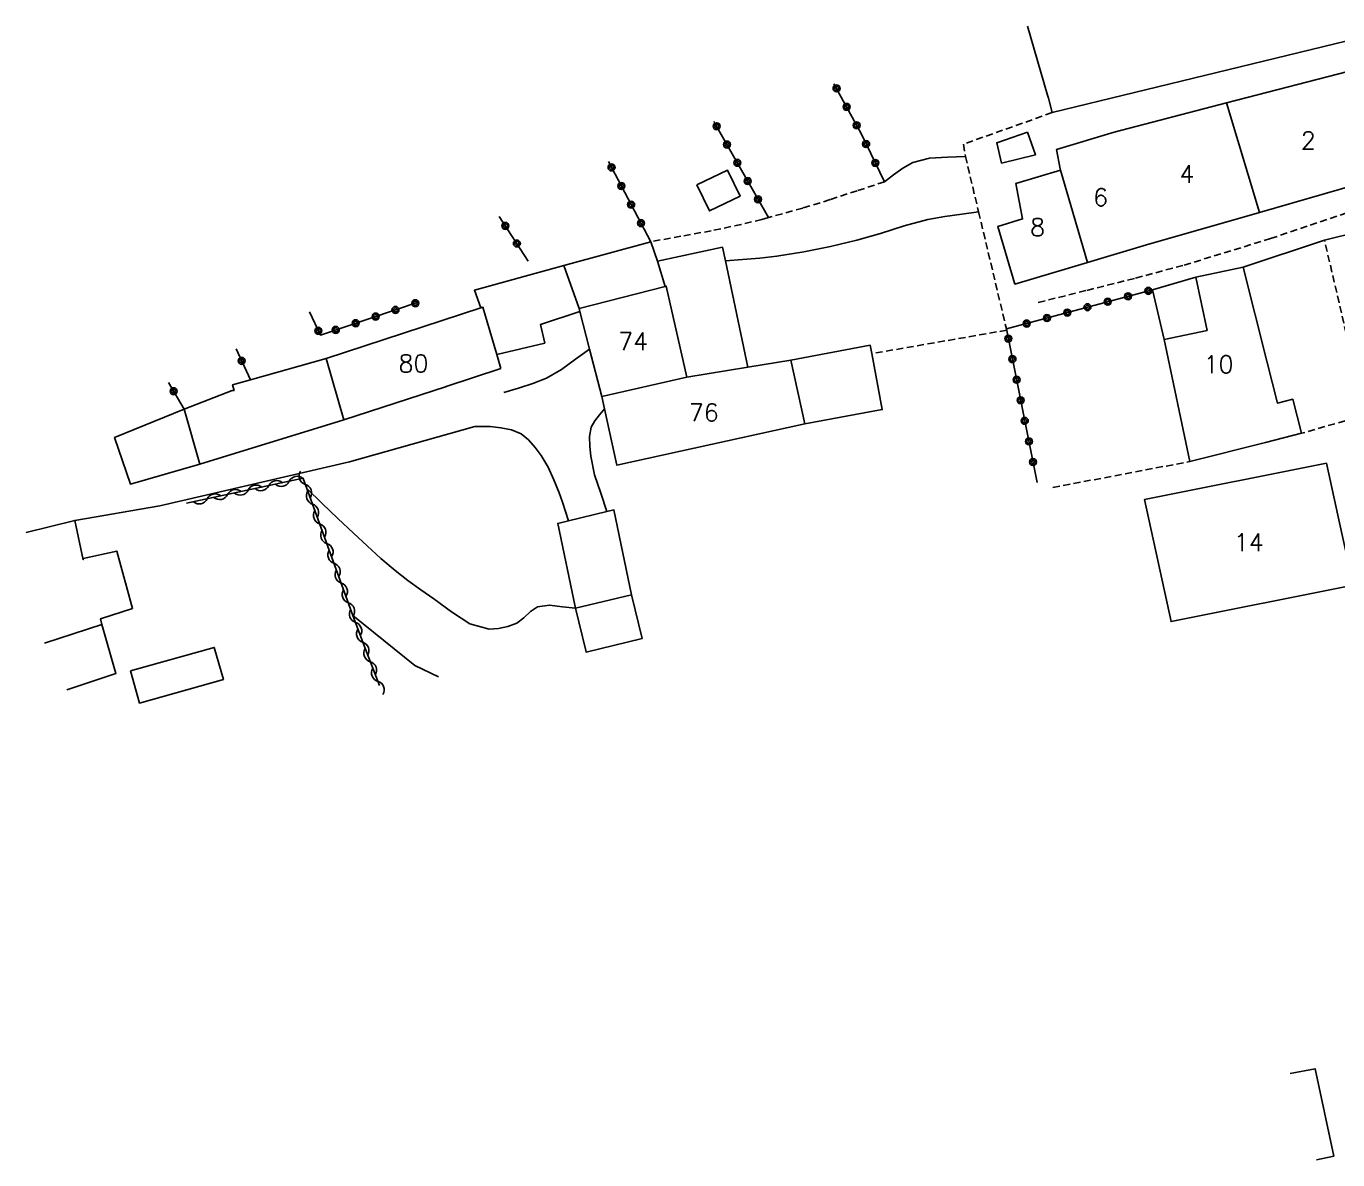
# Model space of a CAD drawing. Header units: millimetres. Extents: x 139000 to 140000, y 129196 to 129988.
# Drawn here: x 139669 to 139762.8, y 129422.6 to 129503.6 of the extents above; entities that cross this region are included whole.
import ezdxf
from ezdxf.enums import TextEntityAlignment as Align

# ---------------------------------------------------------------- set-up
doc = ezdxf.new("R2010")
doc.units = ezdxf.units.MM
doc.linetypes.add('DASHED', pattern=[0.75, 0.5, -0.25])
doc.layers.get('0').update_dxf_attribs({"linetype": 'CONTINUOUS'})
for name, color, linetype in [('W0017', 7, 'CONTINUOUS'), ('W0070', 7, 'DASHED'), ('W0101', 7, 'CONTINUOUS'), ('W0104', 1, 'CONTINUOUS'), ('W0112', 1, 'DASHED'), ('W0211', 2, 'CONTINUOUS'), ('W0214', 2, 'CONTINUOUS'), ('W0310', 3, 'CONTINUOUS'), ('W0323', 7, 'CONTINUOUS'), ('W0333', 7, 'CONTINUOUS'), ('W0991', 7, 'CONTINUOUS'), ('W1102', 7, 'CONTINUOUS')]:
    doc.layers.add(name, color=color, linetype=linetype)
doc.styles.get("Standard").update_dxf_attribs({"font": 'romans.shx', "width": 0.85})

# ---------------------------------------------------------------- blocks, each defined once
blk = doc.blocks.new('t310o')
at = {"color": 0, "linetype": 'Continuous'}
for centre, start, end in [((-0.5, 0.375), 216.8699, 323.1304), ((0.5, -0.375), 36.8699, 143.1303)]:
    blk.add_arc(centre, 0.625, start, end, dxfattribs=at)
blk = doc.blocks.new('t323o')
at = {"color": 0, "linetype": 'Continuous'}
for radius in [0.25, 0.15]:
    blk.add_circle((0, 0), radius, dxfattribs=at)

msp = doc.modelspace()

# ---------------------------------------------------------------- linework, layer by layer
at = {"layer": 'W0017'}
for points in [[(139709.301, 129480.535), (139708.295, 129479.809), (139707.29, 129479.084), (139706.232, 129478.463), (139705.243, 129478.065), (139704.216, 129477.747), (139703.188, 129477.428)], [(139710.55, 129468.913), (139710.105, 129470.223), (139709.661, 129471.533), (139709.394, 129472.867), (139709.322, 129473.574), (139709.296, 129474.287), (139709.42, 129474.951), (139709.676, 129475.408), (139710.023, 129475.836), (139710.369, 129476.263)], [(139707.809, 129468.259), (139707.589, 129468.927), (139707.37, 129469.595), (139707.129, 129470.254), (139706.763, 129471.178), (139706.355, 129472.084), (139705.851, 129472.925), (139705.426, 129473.499), (139704.951, 129474.04), (139704.411, 129474.468), (139703.729, 129474.752), (139702.972, 129474.906), (139702.205, 129474.988), (139701.843, 129475.006), (139701.479, 129475.007), (139701.115, 129475.008), (139692.147, 129472.472), (139678.595, 129469.338), (139672.516, 129468.28)]]:
    msp.add_lwpolyline(points, dxfattribs=at)
at = {"layer": 'W0070'}
msp.add_lwpolyline([(139741.374, 129483.859), (139744.851, 129484.732), (139748.327, 129485.605), (139751.788, 129486.532), (139757.973, 129488.431), (139764.108, 129490.503), (139770.242, 129492.576)], dxfattribs=at)
at = {"layer": 'W0101'}
for points in [[(139742.043, 129498.69), (139740.595, 129503.611)], [(139765.904, 129503.158), (139742.36, 129497.434), (139742.108, 129498.47), (139742.109, 129498.465), (139742.043, 129498.69)], [(139754.819, 129498.124), (139764.235, 129500.575), (139766.429, 129492.972), (139757.173, 129490.301), (139757.173, 129490.301)], [(139746.792, 129496.035), (139754.819, 129498.124)], [(139742.955, 129493.326), (139742.936, 129493.425), (139742.676, 129494.809), (139746.792, 129496.035)], [(139744.894, 129486.719), (139739.706, 129485.174), (139738.476, 129489.305), (139740.252, 129489.834), (139739.773, 129492.379), (139742.955, 129493.326)], [(139757.173, 129490.301), (139749.117, 129487.976)], [(139749.117, 129487.976), (139744.894, 129486.719)], [(139760.194, 129474.518), (139757.611, 129473.863), (139752.209, 129472.494), (139750.368, 129481.214), (139753.434, 129481.861), (139752.63, 129485.668), (139756.018, 129486.383)], [(139756.018, 129486.383), (139757.717, 129479.679), (139757.705, 129479.676), (139758.467, 129476.671), (139759.577, 129476.952), (139760.194, 129474.518)], [(139710.179, 129477.134), (139709.301, 129480.535), (139708.609, 129483.218), (139708.555, 129483.426), (139714.711, 129485.016), (139714.782, 129485.034), (139716.267, 129478.522)], [(139716.267, 129478.522), (139720.619, 129479.24), (139723.687, 129479.747), (139724.686, 129475.178), (139711.248, 129472.241), (139710.369, 129476.263), (139710.179, 129477.134)]]:
    msp.add_lwpolyline(points, dxfattribs=at)
for points in [[(139702.96, 129479.136), (139699.058, 129477.86), (139699.085, 129477.869), (139691.746, 129475.469), (139690.474, 129479.859), (139701.546, 129483.48), (139701.688, 129483.526), (139702.67, 129480.137)], [(139761.972, 129472.38), (139763.064, 129467.361), (139763.534, 129465.2), (139763.871, 129463.654), (139750.869, 129461.055), (139748.97, 129469.781)]]:
    msp.add_lwpolyline(points, close=True, dxfattribs=at)
at = {"layer": 'W0104'}
for points in [[(139740.601, 129496.044), (139741.172, 129494.411), (139738.755, 129493.831), (139738.408, 129495.277)], [(139716.974, 129492.271), (139719.159, 129493.332), (139720.061, 129491.474), (139717.876, 129490.413)], [(139708.29, 129462.005), (139707.028, 129468.072), (139707.809, 129468.259), (139710.55, 129468.913), (139711.045, 129469.031), (139712.307, 129462.964)], [(139676.501, 129457.522), (139682.489, 129459.207), (139683.135, 129456.911), (139677.147, 129455.226), (139676.501, 129457.522)]]:
    msp.add_lwpolyline(points, close=True, dxfattribs=at)
for points in [[(139708.555, 129483.426), (139707.459, 129486.497), (139713.677, 129488.209), (139714.17, 129486.828), (139718.803, 129487.81), (139719.01, 129486.835), (139720.619, 129479.24)], [(139714.17, 129486.828), (139714.711, 129485.016)], [(139707.459, 129486.497), (139701.073, 129484.736), (139701.546, 129483.48)], [(139750.368, 129481.214), (139749.529, 129484.773), (139752.63, 129485.668)], [(139702.67, 129480.137), (139706.106, 129480.962), (139705.79, 129482.279), (139708.609, 129483.218)], [(139723.687, 129479.747), (139729.362, 129480.807), (139729.474, 129480.205), (139730.22, 129476.211), (139724.686, 129475.178)], [(139691.746, 129475.469), (139681.45, 129472.301), (139680.34, 129476.226), (139683.77, 129477.572), (139683.9, 129477.578), (139683.79, 129477.968), (139685.072, 129478.331), (139690.474, 129479.859)], [(139681.45, 129472.301), (139676.496, 129470.885), (139675.366, 129474.206), (139680.34, 129476.226)], [(139669.046, 129467.419), (139669.046, 129467.419), (139672.516, 129468.28), (139673.125, 129465.478), (139673.109, 129465.553), (139675.526, 129466.079), (139676.645, 129461.989), (139674.361, 129461.255), (139674.452, 129460.838), (139670.349, 129459.52)], [(139712.307, 129462.964), (139713.068, 129459.856), (139709.057, 129458.873), (139709.03, 129458.985), (139708.29, 129462.005)], [(139674.452, 129460.838), (139675.453, 129457.345), (139671.941, 129456.17)], [(139759.384, 129428.757), (139761.157, 129429.088), (139762.49, 129422.846)], [(139762.49, 129422.846), (139761.261, 129422.583)]]:
    msp.add_lwpolyline(points, dxfattribs=at)
at = {"layer": 'W0112'}
for points in [[(139742.36, 129497.434), (139736.039, 129495.185), (139736.167, 129494.31)], [(139736.167, 129494.31), (139737.109, 129490.344), (139739.097, 129481.97), (139739.117, 129481.885), (139729.474, 129480.205)], [(139730.375, 129492.49), (139728.434, 129491.853), (139726.493, 129491.216), (139724.541, 129490.616), (139723.083, 129490.201), (139722.082, 129489.93), (139721.618, 129489.805), (139720.147, 129489.44), (139718, 129488.988), (139715.838, 129488.599), (139713.677, 129488.209)], [(139764.741, 129475.813), (139761.83, 129488.313)], [(139769.705, 129477.227), (139764.741, 129475.813), (139760.194, 129474.518)], [(139742.415, 129470.639), (139752.209, 129472.494)]]:
    msp.add_lwpolyline(points, dxfattribs=at)
at = {"layer": 'W0211'}
for points in [[(139736.167, 129494.31), (139734.883, 129494.24), (139733.599, 129494.17), (139732.401, 129493.871), (139731.702, 129493.474), (139731.038, 129492.982), (139730.375, 129492.49)], [(139708.29, 129462.005), (139707.366, 129462.114), (139706.443, 129462.223), (139705.593, 129462.103), (139705.083, 129461.764), (139704.608, 129461.312), (139704.096, 129460.942), (139703.466, 129460.709), (139702.794, 129460.569), (139702.135, 129460.523), (139700.758, 129460.901), (139699.449, 129461.754), (139698.182, 129462.672), (139697.238, 129463.315), (139696.318, 129463.995), (139695.42, 129464.702), (139694.4, 129465.568), (139693.409, 129466.469), (139692.427, 129467.381), (139691.309, 129468.434), (139690.204, 129469.501), (139689.098, 129470.567)]]:
    msp.add_lwpolyline(points, dxfattribs=at)
at = {"layer": 'W0214'}
for points in [[(139719.01, 129486.835), (139720.237, 129486.934), (139721.463, 129487.034), (139722.685, 129487.167), (139724.609, 129487.474), (139726.52, 129487.867), (139728.418, 129488.315), (139730.109, 129488.804), (139731.789, 129489.339), (139733.488, 129489.786), (139734.689, 129490), (139735.899, 129490.172), (139737.109, 129490.344)], [(139698.515, 129457.109), (139696.816, 129457.91), (139694.607, 129459.701), (139692.399, 129461.492)]]:
    msp.add_lwpolyline(points, dxfattribs=at)
at = {"layer": 'W0310'}
msp.add_lwpolyline([(139680.507, 129469.509), (139688.848, 129471.297), (139688.838, 129471.282), (139689.098, 129470.567), (139692.399, 129461.492), (139693.162, 129459.393), (139694.289, 129456.492)], dxfattribs=at)
at = {"layer": 'W0323'}
for points in [[(139730.375, 129492.49), (139728.733, 129495.89), (139726.773, 129499.503)], [(139718.207, 129496.792), (139718.246, 129496.715), (139722.082, 129489.93)], [(139710.653, 129493.935), (139713.677, 129488.209)], [(139702.854, 129490.016), (139704.925, 129486.822)], [(139749.529, 129484.773), (139739.097, 129481.97)], [(139697.132, 129483.904), (139690.065, 129481.535), (139689.296, 129483.201)], [(139739.097, 129481.97), (139741.292, 129470.989)], [(139685.072, 129478.331), (139684.041, 129480.56)], [(139679.223, 129478.138), (139680.34, 129476.226)]]:
    msp.add_lwpolyline(points, dxfattribs=at)
at = {"layer": 'W0333'}
msp.add_lwpolyline([(139756.018, 129486.383), (139761.83, 129488.313), (139766.836, 129489.556)], dxfattribs=at)
at = {"layer": 'W1102'}
for points in [[(139754.819, 129498.124), (139757.173, 129490.301)], [(139742.955, 129493.326), (139744.894, 129486.719)], [(139716.267, 129478.522), (139710.179, 129477.134)]]:
    msp.add_lwpolyline(points, dxfattribs=at)

# ---------------------------------------------------------------- block references
at = {"layer": 'W0310'}
for p, rotation in [((139688.992, 129470.858), 289.9831065222745), ((139684.907, 129470.452), 12.09897903919832), ((139686.374, 129470.767), 12.09897903919832), ((139687.84, 129471.081), 12.09897903919832), ((139681.974, 129469.823), 12.09897903919832), ((139683.44, 129470.138), 12.09897903919832), ((139689.505, 129469.448), 289.9886825561706), ((139690.018, 129468.038), 289.9886825561706), ((139690.531, 129466.629), 289.9886825561706), ((139691.043, 129465.219), 289.9886825561706), ((139691.556, 129463.809), 289.9886825561706), ((139692.069, 129462.4), 289.9886825561706), ((139692.581, 129460.99), 289.9765311294407), ((139693.094, 129459.58), 289.9765311294407), ((139693.633, 129458.181), 291.2235576876665), ((139694.176, 129456.782), 291.2235576876665)]:
    msp.add_blockref('t310o', p, dxfattribs=dict(at, rotation=rotation))
at = {"layer": 'W0323'}
for p, rotation in [((139726.957, 129499.164), 118.4810649410061), ((139727.672, 129497.845), 118.4810649410061), ((139718.391, 129496.459), 299.4822884967257), ((139728.388, 129496.527), 118.4810649410061), ((139719.129, 129495.153), 299.4822884967257), ((139729.07, 129495.191), 115.7778097444163), ((139719.867, 129493.847), 299.4822884967257), ((139729.723, 129493.841), 115.7778097444163), ((139710.875, 129493.515), 297.8393531850672), ((139711.576, 129492.188), 297.8393531850672), ((139720.606, 129492.542), 299.4822884967257), ((139721.344, 129491.236), 299.4822884967257), ((139712.276, 129490.862), 297.8393531850672), ((139703.293, 129489.339), 302.9593977076366), ((139712.977, 129489.535), 297.8393531850672), ((139704.109, 129488.081), 302.9593977076366), ((139749.237, 129484.695), 195.039727297109), ((139696.858, 129483.812), 198.5321838241223), ((139744.891, 129483.527), 195.039727297109), ((139746.34, 129483.916), 195.039727297109), ((139747.789, 129484.305), 195.039727297109), ((139694.014, 129482.859), 198.5321838241223), ((139695.436, 129483.336), 198.5321838241223), ((139741.994, 129482.748), 195.039727297109), ((139743.443, 129483.138), 195.039727297109), ((139689.925, 129481.839), 114.7826782669759), ((139691.17, 129481.905), 198.5321838241223), ((139692.592, 129482.382), 198.5321838241223), ((139740.546, 129482.359), 195.039727297109), ((139739.234, 129481.285), 281.3039119016535), ((139684.442, 129479.692), 114.8184680840834), ((139739.528, 129479.814), 281.3039119016535), ((139739.822, 129478.344), 281.3039119016535), ((139679.583, 129477.521), 300.2938921974954), ((139740.116, 129476.873), 281.3039119016535), ((139740.41, 129475.402), 281.3039119016535), ((139740.704, 129473.931), 281.3039119016535), ((139740.998, 129472.46), 281.3039119016535)]:
    msp.add_blockref('t323o', p, dxfattribs=dict(at, rotation=rotation))

# ---------------------------------------------------------------- texts
at = {"layer": 'W0991'}
for s, p in [('2', (139760.672, 129495.438)), ('4', (139751.999, 129493.05)), ('6', (139745.831, 129491.377)), ('8', (139741.322, 129489.25)), ('74', (139712.421, 129481.084)), ('80', (139696.717, 129479.497)), ('10', (139754.254, 129479.439)), ('76', (139717.468, 129475.994)), ('14', (139756.42, 129466.717))]:
    msp.add_text(s, height=1.25, dxfattribs=at).set_placement(p, align=Align.MIDDLE_CENTER)

doc.saveas('drawing.dxf')
